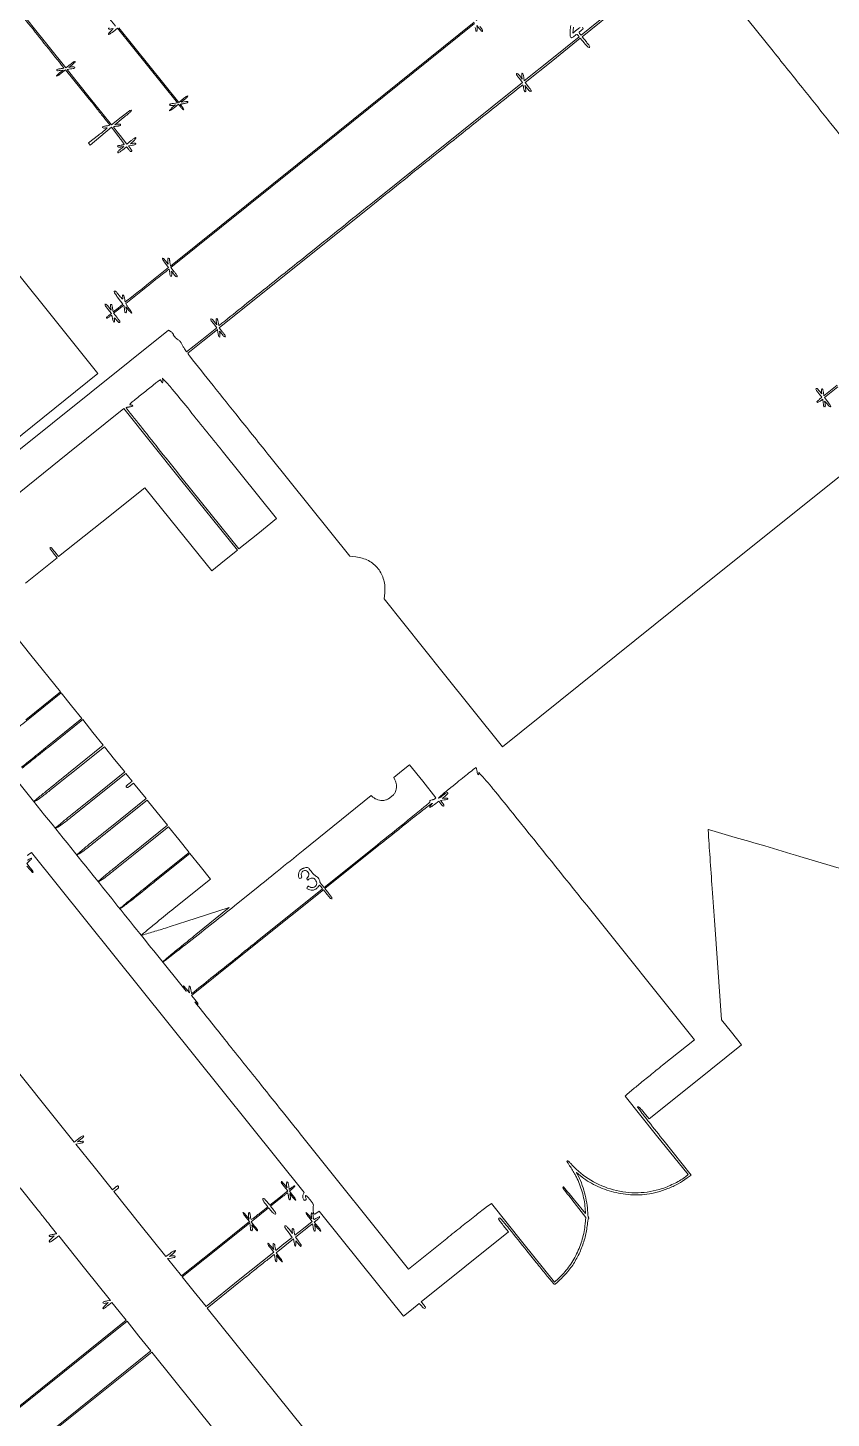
# Model space of a CAD drawing. Header units: metres. Extents: x 7511822 to 7512036, y 4692273 to 4692415.
# Drawn here: x 7511944.97 to 7511951.53, y 4692352.87 to 4692364.21 of the extents above; entities that cross this region are included whole.
import ezdxf

# ---------------------------------------------------------------- set-up
doc = ezdxf.new("R2010")
doc.units = ezdxf.units.M
doc.layers.get('0').update_dxf_attribs({"lineweight": 0})
doc.layers.add('A - Bodrumi -1 Polyline_Pen_No__23', color=30, linetype='Continuous', lineweight=0)
doc.layers.add('ll-cde-shtyllat', color=7, linetype='Continuous', lineweight=0)

# ---------------------------------------------------------------- blocks, each defined once
blk = doc.blocks.new('A$C51214811')
for points in [[(324.26, 37.9), (328.24, 37.9, -0.000794), (329.76, 37.89, -0.001324), (331.04, 37.89, -0.000071), (332.19, 37.88, -0.411651), (332.21, 37.86, -0.118776), (332.2, 37.84, -0.002401), (332.15, 37.73, -0.005535), (332.08, 37.6, -0.003675), (332, 37.46, 0.011167), (331.92, 37.31, 0.013731), (331.85, 37.17, 0.012176), (331.8, 37.05, 0.090598), (331.79, 36.99, 0.192997), (331.82, 36.9, 0.340288), (331.89, 36.89, 0.109392), (331.99, 36.98, 0.035201), (332.1, 37.16), (332.25, 37.43), (332.29, 36.92, 0.012342), (332.32, 36.68, 0.047346), (332.35, 36.53, 0.091756), (332.4, 36.44, 0.224419), (332.46, 36.42, 0.269279), (332.53, 36.45, 0.079408), (332.57, 36.56, 0.03557), (332.6, 36.77, 0.006611), (332.61, 37.16), (332.64, 37.9), (338.27, 37.9), (343.9, 37.9), (343.68, 37.52, 0.014122), (343.6, 37.37, 0.016351), (343.52, 37.22, 0.015522), (343.47, 37.09, 0.086748), (343.46, 37.01, 0.153061), (343.49, 36.91, 0.384928), (343.56, 36.89, 0.122288), (343.67, 36.99, 0.033834), (343.78, 37.19), (343.93, 37.5), (343.97, 36.96, 0.01551), (343.99, 36.74, 0.028269), (344.03, 36.57, 0.030562), (344.07, 36.44, 0.222764), (344.12, 36.39, 0.394072), (344.17, 36.42, 0.061095), (344.2, 36.53, 0.029435), (344.22, 36.75, 0.006363), (344.22, 37.13), (344.22, 37.9), (345.79, 37.9), (347.35, 37.9), (347.35, 18.99, 0.000291), (347.36, 10.64, 0.000828)], [(347.52, 10.64, 0.000291), (347.52, 18.99), (347.52, 37.9), (350.1, 37.9), (352.68, 37.9), (352.7, 19.01, 0.000292)], [(494.49, 37.88, -0.000004), (503.41, 37.86, -0.425827)], [(379.96, 47.54), (352.94, 47.54), (352.94, 53.38, -0.001019), (352.94, 55.62, -0.0017), (352.95, 57.5, -0.000117), (352.97, 59.19, -0.423101), (353, 59.21, -0.10382), (353.04, 59.2, -0.007062), (353.14, 59.15, -0.009869), (353.27, 59.08, -0.007234), (353.4, 59, 0.012708), (353.54, 58.92, 0.015414), (353.67, 58.85, 0.01405), (353.78, 58.8, 0.095102), (353.84, 58.79, 0.218217), (353.92, 58.83, 0.339983), (353.93, 58.9, 0.086405), (353.81, 59.02, 0.02268), (353.59, 59.17), (353.23, 59.38), (353.84, 59.38, 0.012065), (354.09, 59.39, 0.0222), (354.28, 59.41, 0.01921), (354.43, 59.43, 0.352506), (354.46, 59.47, 0.365646), (354.43, 59.5, 0.014491), (354.25, 59.53, 0.018502), (354, 59.55, 0.009164), (353.7, 59.55), (352.94, 59.55), (352.94, 61.08), (352.94, 62.6), (353.39, 62.34, 0.022225), (353.74, 62.17, 0.222541), (353.9, 62.17, 0.536942), (353.91, 62.26, 0.030691), (353.64, 62.46), (353.33, 62.67), (353.87, 62.7, 0.013844), (354.37, 62.74, 0.614416), (354.4, 62.81, 0.192919), (354.24, 62.89, 0.010005), (353.68, 62.92), (352.94, 62.94), (352.94, 64.42, -0.00279), (352.94, 64.99, -0.004651), (352.95, 65.46, -0.00087), (352.96, 65.88, -0.40451), (352.98, 65.9, -0.123338), (353.01, 65.89, -0.004527), (353.11, 65.84, -0.008014), (353.23, 65.77, -0.005516), (353.36, 65.69, 0.02518), (353.59, 65.55, 0.059439), (353.78, 65.49, 0.121215), (353.9, 65.49, 0.34063), (353.95, 65.55, 0.20749), (353.93, 65.59, 0.017257), (353.84, 65.67, 0.020758), (353.73, 65.76, 0.014458), (353.59, 65.84), (353.23, 66.06), (353.84, 66.06, 0.012164), (354.09, 66.07, 0.02208), (354.28, 66.09, 0.018882), (354.43, 66.12, 0.351751), (354.46, 66.15, 0.365646), (354.43, 66.19, 0.014491), (354.25, 66.21, 0.018502), (354, 66.23, 0.009164), (353.7, 66.24), (352.94, 66.24), (352.94, 66.75, 0.021971), (352.92, 67.15, 0.330309), (352.83, 67.24, 0.427997), (352.74, 67.18, 0.023715), (352.7, 66.8, -0.01396), (352.68, 66.65, -0.022819), (352.66, 66.52, -0.018968), (352.64, 66.43, -0.344636), (352.61, 66.41, -0.104965), (352.58, 66.42, -0.006308), (352.47, 66.47, -0.00923), (352.35, 66.54, -0.006674), (352.22, 66.62, 0.009059), (351.96, 66.77, 0.07668), (351.84, 66.82, 0.284194), (351.78, 66.79, 0.169831), (351.75, 66.72, 0.174943), (351.77, 66.66, 0.032609), (351.84, 66.59, 0.031428), (351.95, 66.5, 0.024173), (352.07, 66.42), (352.39, 66.24), (351.81, 66.24, 0.013289), (351.59, 66.23, 0.023467), (351.41, 66.21, 0.020767), (351.27, 66.19, 0.347374), (351.24, 66.15, 0.362465), (351.27, 66.12, 0.015687), (351.44, 66.09, 0.019442), (351.67, 66.07, 0.009838), (351.96, 66.07), (352.68, 66.07), (352.68, 64.55), (352.68, 63.03), (352.32, 63.24, 0.011428), (352.18, 63.32, 0.013958), (352.04, 63.38, 0.012485), (351.92, 63.43, 0.089811), (351.86, 63.44, 0.188548), (351.78, 63.41, 0.340202), (351.76, 63.35, 0.103425), (351.85, 63.24, 0.028074), (352.03, 63.12), (352.3, 62.94), (351.55, 62.94, 0.00476), (351.12, 62.93, 0.046102), (350.94, 62.91, 0.16301), (350.86, 62.87, 0.231102), (350.84, 62.79, 0.216015), (350.89, 62.71, 0.087454), (351.02, 62.66, 0.034227), (351.26, 62.64, 0.004591), (351.77, 62.62), (352.68, 62.59), (352.68, 61.15), (352.68, 59.71), (352.29, 59.93, 0.008959), (352, 60.08, 0.069373), (351.85, 60.13, 0.25141), (351.78, 60.11, 0.198121), (351.75, 60.03, 0.180386), (351.77, 59.98, 0.035725), (351.84, 59.91, 0.033672), (351.95, 59.83, 0.025766), (352.07, 59.76), (352.39, 59.6), (351.81, 59.57, 0.010857), (351.29, 59.54, 0.597596), (351.26, 59.46, 0.219319), (351.4, 59.39, 0.009046), (351.96, 59.38), (352.68, 59.38), (352.68, 53.46), (352.68, 47.54), (350.1, 47.54), (347.52, 47.54), (347.52, 53.43), (347.52, 59.31), (347.84, 59.12, -0.004855), (347.97, 59.05, -0.005537), (348.09, 58.97, -0.005042), (348.19, 58.9, -0.030884), (348.24, 58.86, 0.094374), (348.33, 58.81, 0.116251), (348.43, 58.8, 0.159083), (348.51, 58.83, 0.211125), (348.54, 58.9, 0.175744), (348.52, 58.95, 0.030637), (348.44, 59.03, 0.030019), (348.34, 59.11, 0.022931), (348.22, 59.19), (347.9, 59.38), (348.47, 59.38, 0.013372), (348.7, 59.39, 0.023366), (348.88, 59.41, 0.020491), (349.02, 59.43, 0.346819), (349.04, 59.47, 0.365646), (349.01, 59.5, 0.014491), (348.83, 59.53, 0.018502), (348.59, 59.55, 0.009164), (348.28, 59.55), (347.52, 59.55), (347.52, 61.07), (347.52, 62.59), (348.13, 62.62, 0.008479), (348.46, 62.64, 0.047313), (348.63, 62.66, 0.105433), (348.73, 62.71, 0.176416), (348.77, 62.79, 0.204914), (348.76, 62.87, 0.180342), (348.69, 62.91, 0.0535), (348.53, 62.93, 0.005846), (348.16, 62.94), (347.52, 62.94), (347.52, 64.42, -0.004017), (347.53, 64.99, -0.006694), (347.54, 65.46, -0.001794), (347.56, 65.87, -0.40162), (347.58, 65.9, -0.111035), (347.62, 65.89, -0.00754), (347.73, 65.84, -0.010506), (347.85, 65.77, -0.007675), (347.99, 65.69, 0.013093), (348.12, 65.61, 0.015532), (348.26, 65.54, 0.014424), (348.37, 65.49, 0.08935), (348.44, 65.48, 0.300243), (348.5, 65.52, 0.270054), (348.5, 65.6, 0.076762), (348.37, 65.74, 0.029789), (348.15, 65.88), (347.82, 66.06), (348.43, 66.07, 0.012089), (348.67, 66.07, 0.022171), (348.87, 66.09, 0.019132), (349.02, 66.12, 0.352327), (349.04, 66.15, 0.365646), (349.01, 66.19, 0.014491), (348.83, 66.21, 0.018502), (348.59, 66.23, 0.009164), (348.28, 66.24), (347.52, 66.24), (347.52, 66.74, 0.015416), (347.51, 66.94, 0.025878), (347.5, 67.1, 0.024068), (347.47, 67.23, 0.339565), (347.44, 67.25, 0.332069), (347.4, 67.23, 0.027056), (347.38, 67.12, 0.027913), (347.36, 66.97, 0.017134), (347.35, 66.79), (347.35, 66.32), (346.94, 66.58, 0.012763), (346.64, 66.75, 0.067597), (346.47, 66.81, 0.21343), (346.38, 66.8, 0.244789), (346.34, 66.72, 0.180386), (346.36, 66.66, 0.035725), (346.43, 66.59, 0.033672), (346.53, 66.51, 0.025766), (346.65, 66.44), (346.97, 66.28), (346.4, 66.25, 0.011581), (345.87, 66.22, 0.639683), (345.84, 66.15, 0.186785), (346, 66.08, 0.009128), (346.59, 66.07), (347.35, 66.07), (347.35, 64.5), (347.35, 62.94), (346.72, 62.94, 0.008231), (346.4, 62.93, 0.037698), (346.22, 62.91, 0.078447), (346.12, 62.88, 0.275146), (346.08, 62.82, 0.209389), (346.13, 62.72, 0.116936), (346.25, 62.65, 0.056284), (346.47, 62.61, 0.013661), (346.85, 62.6), (347.35, 62.6), (347.35, 61.16, -0.004135), (347.35, 60.61, -0.006907), (347.33, 60.15, -0.001911), (347.31, 59.75, -0.411222), (347.29, 59.73, -0.10382), (347.25, 59.74, -0.007062), (347.14, 59.79, -0.009869), (347.02, 59.86, -0.007234), (346.89, 59.94, 0.012708), (346.75, 60.02, 0.015414), (346.62, 60.08, 0.01405), (346.5, 60.13, 0.095102), (346.44, 60.15, 0.218217), (346.36, 60.11, 0.339983), (346.36, 60.04, 0.086405), (346.47, 59.92, 0.02268), (346.7, 59.77), (347.06, 59.56), (346.44, 59.55, 0.012065), (346.2, 59.55, 0.0222), (346, 59.53, 0.01921), (345.86, 59.5, 0.352506), (345.83, 59.47, 0.365646), (345.86, 59.43, 0.014491), (346.04, 59.41, 0.018502), (346.28, 59.39, 0.009164), (346.59, 59.38), (347.35, 59.38), (347.35, 53.46), (347.35, 47.54), (345.83, 47.54), (344.31, 47.54), (344.56, 47.97, 0.009346), (344.74, 48.27, 0.063105), (344.8, 48.44, 0.227008), (344.78, 48.52, 0.236522), (344.71, 48.55, 0.175744), (344.66, 48.54, 0.030637), (344.58, 48.46, 0.030019), (344.49, 48.36, 0.022931), (344.42, 48.24), (344.23, 47.92), (344.23, 48.5, 0.009126), (344.22, 48.78, 0.039013), (344.2, 48.94, 0.08811), (344.17, 49.02, 0.348167), (344.12, 49.04, 0.245891), (344.07, 48.99, 0.029679), (344.03, 48.83, 0.024548), (344, 48.6, 0.009086), (343.99, 48.27), (343.96, 47.54), (338.3, 47.54), (332.63, 47.54), (332.63, 48.01, 0.009792), (332.63, 48.27, 0.077556), (332.6, 48.39, 0.189837), (332.55, 48.45, 0.118451), (332.46, 48.47, 0.118451), (332.37, 48.45, 0.189837), (332.32, 48.39, 0.077556), (332.3, 48.27, 0.009792), (332.29, 48.01), (332.29, 47.54), (328.31, 47.54), (324.33, 47.54), (324.59, 48, 0.013632), (324.7, 48.2, 0.036849), (324.76, 48.36, 0.055394), (324.79, 48.46, 0.285851), (324.76, 48.52, 0.078544), (324.69, 48.54, 0.25054), (324.64, 48.53, 0.068732), (324.59, 48.47, 0.002883), (324.44, 48.22), (324.26, 47.92), (324.26, 48.49, 0.008923), (324.25, 48.79, 0.04577), (324.23, 48.95, 0.10575), (324.19, 49.03, 0.236826), (324.13, 49.06, 0.273642), (324.06, 49.03, 0.084509), (324.03, 48.92, 0.035355), (324.01, 48.71, 0.005946), (324, 48.3), (324, 47.54), (307.17, 47.54)], [(290.63, 66.03), (291.24, 66.05, 0.009483), (291.81, 66.08, 0.595671), (291.84, 66.16, 0.224137), (291.7, 66.23, 0.008067), (291.1, 66.24), (290.34, 66.24), (290.31, 66.72, 0.017897), (290.28, 67.09, 0.298792), (290.21, 67.18, 0.454172), (290.13, 67.13, 0.020962), (290.09, 66.79, -0.014444), (290.08, 66.64, -0.023568), (290.06, 66.52, -0.020091)], [(289.54, 66.99, 0.08313), (289.56, 67.09, 0.014572), (289.57, 67.29), (289.57, 67.68), (319.24, 67.67), (348.92, 67.67), (349.06, 67.42, 0.067557), (349.21, 67.23, 0.068943), (349.4, 67.09, 0.077621), (349.59, 67.01, 0.142159), (349.76, 67.03, 0.183629), (349.86, 67.11, 0.18745), (349.87, 67.23, 0.157825), (349.79, 67.35, 0.135657), (349.66, 67.41, -0.048901), (349.58, 67.42, -0.035605), (349.5, 67.46, -0.036249), (349.43, 67.5, -0.063394), (349.38, 67.55, -0.371505), (349.38, 67.61, -0.173568), (349.45, 67.65, -0.034668), (349.67, 67.67, -0.003667), (350.17, 67.68, -0.005662), (350.62, 67.67, -0.027107), (350.88, 67.65, -0.048952), (351.04, 67.61, -0.223013), (351.1, 67.55, 0.128727), (351.22, 67.4, 0.020745), (351.52, 67.17, 0.02056), (351.83, 66.96, 0.132543), (352.02, 66.91, 0.122873), (352.1, 66.93, 0.174674), (352.14, 66.99, 0.08313), (352.17, 67.09, 0.014572), (352.17, 67.29), (352.17, 67.68), (361.35, 67.68), (370.53, 67.68), (370.53, 69.07), (370.53, 70.46), (371.02, 70.48, 0.012571), (371.27, 70.5, 0.055818), (371.41, 70.53, 0.10964), (371.49, 70.58, 0.156356), (371.53, 70.66, 0.170556), (371.52, 70.73, 0.199387), (371.46, 70.78, 0.066037), (371.33, 70.8, 0.008037), (371.05, 70.81), (370.53, 70.81), (370.53, 78.42), (370.53, 86.03), (369.39, 86.03, -0.00255), (368.67, 86.04, -0.034233), (368.41, 86.06, -0.130799), (368.29, 86.11, -0.22979), (368.25, 86.2, -0.390648), (368.35, 86.31, -0.013083), (369, 86.35, -0.00682), (370.25, 86.37, -0.000378), (374.12, 86.37, 0.001149), (376.41, 86.38, 0.002), (378.31, 86.39, 0.000196), (379.99, 86.42, 0.256366), (380.04, 86.45, 0.162142), (380.08, 86.6, 0.002837), (380, 87.48, 0.007894), (379.9, 88.34, 0.017262), (379.79, 88.99, 0.039739), (379.31, 90.63, 0.035617), (378.57, 92.24, 0.035385), (377.61, 93.73, 0.037901), (376.46, 95.04, -0.009985), (376.26, 95.24, -0.014216), (376.1, 95.43, -0.010136), (375.97, 95.59, -0.166081), (375.95, 95.65, 0.128615), (375.94, 95.7, 0.100724), (375.91, 95.73, 0.089119), (375.86, 95.75, 0.075661), (375.81, 95.76, -0.112019), (375.73, 95.78, -0.016256), (375.58, 95.86, -0.017728), (375.41, 95.96, -0.014347), (375.24, 96.08, 0.03068), (374.12, 96.81, 0.026204), (372.86, 97.44, 0.026158), (371.54, 97.94, 0.030228), (370.24, 98.27, -0.004459), (370.05, 98.3, -0.107525), (370.01, 98.32, -0.643923), (370.01, 98.34, -0.020792), (370.11, 98.36, 0.063233), (372.44, 98.99, 0.051501), (374.73, 100.22, 0.050633), (376.75, 101.91, 0.056049), (378.31, 103.92, 0.034619), (378.98, 105.21, 0.029405), (379.51, 106.65, 0.029336), (379.87, 108.14, 0.033957), (380.02, 109.59), (380.05, 110.27), (374.15, 110.29, -0.000576), (370.81, 110.31, -0.00467), (369.28, 110.33, -0.003001), (368.32, 110.36, -0.403512), (368.25, 110.44, -0.32308), (368.3, 110.5, -0.047538), (368.46, 110.54, -0.023576), (368.77, 110.57, -0.003867), (369.37, 110.59), (370.49, 110.61), (370.51, 118.67), (370.53, 126.73), (368.34, 126.73), (366.14, 126.73), (355.5, 134.09, -0.000281), (351.41, 136.92, -0.000466), (347.97, 139.31, -0.000015), (344.86, 141.48, -0.154751), (344.83, 141.52, -0.339248), (344.85, 141.56, -0.000026), (347.95, 143.73, -0.000782), (351.38, 146.13, -0.00047), (355.46, 148.96), (366.12, 156.34)], [(355.68, 168.11, 0.000017), (351.67, 170.88, 0.000027), (348.26, 173.25, 0.000004), (345.22, 175.34, 0.001686)], [(433.73, 134.21, -0.000056), (433.73, 112.66, -0.000094), (433.72, 94.51)], [(443.31, 173.75, -0.000001), (443.33, 190.23, -0.415883)], [(500.58, 291.8, -0.000003), (500.6, 303.34, -0.41574)], [(239.14, 187.19, -0.000048), (239.13, 185.79, -0.412114)], [(239.15, 185.44), (239.15, 158.91), (239.15, 132.38), (238.83, 132.57, -0.004855), (238.7, 132.65, -0.005537), (238.58, 132.72, -0.005042), (238.48, 132.79, -0.030884), (238.43, 132.83, 0.094374), (238.34, 132.89, 0.116251), (238.24, 132.9, 0.159083), (238.16, 132.86, 0.211125), (238.13, 132.8, 0.175744), (238.15, 132.74, 0.030637), (238.23, 132.67, 0.030019), (238.33, 132.58, 0.022931), (238.45, 132.5), (238.77, 132.32), (238.19, 132.31, 0.009126), (237.91, 132.31, 0.039013), (237.75, 132.29, 0.08811), (237.66, 132.25, 0.348167), (237.65, 132.2, 0.245891), (237.7, 132.15, 0.029679), (237.85, 132.12, 0.024548), (238.09, 132.09, 0.009086), (238.41, 132.07), (239.15, 132.05), (239.15, 128.28, -0.001578), (239.14, 126.84, -0.002665), (239.13, 125.63, -0.000317), (239.11, 124.56, -0.545078), (239.08, 124.54, -0.005811), (239.04, 124.56, -0.000383), (238.92, 124.62, -0.000554), (238.78, 124.7, -0.000414), (238.62, 124.78, 0.035984), (238.36, 124.89, 0.100963), (238.17, 124.91, 0.569766), (238.14, 124.85, 0.111292), (238.25, 124.75, -0.011768), (238.55, 124.55, -0.509222), (238.55, 124.49, -0.161885), (238.44, 124.45, -0.003172), (237.85, 124.44, 0.004139), (237.36, 124.44, 0.041484), (237.16, 124.42, 0.149652), (237.07, 124.37, 0.250122), (237.05, 124.29, 0.229805), (237.11, 124.21, 0.079597), (237.25, 124.17, 0.030509), (237.52, 124.14, 0.003799), (238.11, 124.12), (239.15, 124.1), (239.15, 123.25), (239.15, 122.41), (238.69, 122.67, 0.013355), (238.48, 122.78, 0.038063), (238.33, 122.84, 0.059741), (238.23, 122.86, 0.278577), (238.17, 122.83, 0.076687), (238.14, 122.76, 0.251534), (238.16, 122.71, 0.069626), (238.22, 122.66, 0.002903), (238.47, 122.51), (238.77, 122.33), (238.2, 122.33, 0.008923), (237.9, 122.32, 0.04577), (237.74, 122.3, 0.10575), (237.66, 122.26, 0.236826), (237.63, 122.2, 0.273642), (237.66, 122.14, 0.084509), (237.77, 122.1, 0.035355), (237.98, 122.08, 0.005946), (238.39, 122.07), (239.15, 122.07), (239.15, 121.61, 0.017105), (239.15, 121.43, 0.027868), (239.17, 121.28, 0.026982), (239.2, 121.17, 0.332234), (239.23, 121.14, 0.324203), (239.27, 121.17, 0.030638), (239.29, 121.27, 0.030052), (239.31, 121.41, 0.018519), (239.32, 121.57, -0.013899), (239.32, 121.74, -0.025446), (239.34, 121.87, -0.02668), (239.36, 121.96, -0.467856), (239.38, 121.97, -0.005811), (239.42, 121.95, -0.000383), (239.54, 121.89, -0.000554), (239.69, 121.82, -0.000414), (239.84, 121.74, 0.035984), (240.1, 121.63, 0.100963), (240.3, 121.6, 0.569766), (240.33, 121.66, 0.111292), (240.22, 121.77, -0.006043), (239.91, 121.96, -0.33335), (239.89, 122.02, -0.322883), (239.94, 122.06, -0.005843), (240.31, 122.07, 0.010086), (240.58, 122.08, 0.048769), (240.73, 122.1, 0.109555), (240.81, 122.14, 0.227288), (240.84, 122.2, 0.273642), (240.8, 122.26, 0.084509), (240.69, 122.3, 0.035355), (240.48, 122.32, 0.005946), (240.08, 122.33), (239.32, 122.33), (239.32, 123.22), (239.32, 124.1), (239.77, 123.85, 0.005105), (240.1, 123.67, 0.05887), (240.24, 123.61, 0.273209), (240.3, 123.63, 0.194915), (240.33, 123.7, 0.175744), (240.31, 123.75, 0.030637), (240.24, 123.83, 0.030019), (240.14, 123.91, 0.022931), (240.01, 123.99), (239.7, 124.18), (240.27, 124.18, 0.013372), (240.49, 124.19, 0.023366), (240.68, 124.21, 0.020491), (240.81, 124.24, 0.346819), (240.84, 124.27, 0.327053), (240.82, 124.31, 0.029059), (240.71, 124.33, 0.029122), (240.57, 124.35, 0.017925), (240.4, 124.36, -0.009764), (240.2, 124.36, -0.007208), (239.99, 124.37, -0.007289), (239.79, 124.39, -0.01617), (239.63, 124.41), (239.32, 124.46), (239.32, 128.22, -0.001584), (239.32, 129.66, -0.002645), (239.34, 130.87, -0.000282), (239.35, 131.94, -0.421127), (239.38, 131.97, -0.10382), (239.42, 131.96, -0.007062), (239.53, 131.91, -0.009869), (239.65, 131.84, -0.007234), (239.78, 131.76, 0.028609), (240.14, 131.57, 0.215036), (240.32, 131.56, 0.550574), (240.34, 131.66, 0.037328), (240.06, 131.88), (239.78, 132.05), (240.31, 132.05, 0.010038), (240.58, 132.06, 0.04885), (240.73, 132.08, 0.11021), (240.81, 132.12, 0.227201), (240.84, 132.18, 0.273642), (240.8, 132.25, 0.084509), (240.69, 132.28, 0.035355), (240.48, 132.3, 0.005946), (240.08, 132.31), (239.32, 132.31), (239.32, 158.83), (239.32, 185.36)], [(239.77, 185.1, 0.005091), (240.1, 184.92, 0.060859), (240.24, 184.86, 0.280946), (240.3, 184.88, 0.183407), (240.33, 184.96, 0.174943), (240.31, 185.01, 0.032609), (240.24, 185.09, 0.031428), (240.14, 185.17, 0.024173), (240.02, 185.25), (239.7, 185.43), (240.28, 185.44, 0.009076), (240.55, 185.44, 0.039044), (240.72, 185.46, 0.088698), (240.8, 185.49, 0.348407), (240.82, 185.54, 0.245891), (240.77, 185.59, 0.029679), (240.61, 185.63, 0.024548), (240.38, 185.66, 0.009086), (240.05, 185.67)], [(249.64, 200.54), (249.64, 195.67), (249.38, 195.67, -0.0387), (249.23, 195.69, -0.222479), (249.16, 195.73, -0.126045), (249.14, 195.83, -0.009722), (249.13, 196.1, 0.010324), (249.13, 196.36, 0.105983), (249.1, 196.46, 0.217022), (249.04, 196.51, 0.063163), (248.92, 196.52, 0.107498)], [(248.71, 196.25, 0.003589), (248.7, 195.74), (248.7, 194.96), (248.13, 195.57, 0.007517)], [(247.73, 195.4, 0.00777), (248.21, 194.91, 0.027056), (248.54, 194.62, 0.042437), (248.79, 194.46, 0.124499), (248.98, 194.41, 0.158754), (249.06, 194.43, 0.160456), (249.1, 194.49, 0.066478), (249.13, 194.62, 0.01072), (249.13, 194.87, -0.008002), (249.14, 195.17, -0.11737), (249.16, 195.28, -0.230406), (249.23, 195.32, -0.041432), (249.38, 195.34), (249.64, 195.34), (249.64, 190.55), (249.64, 185.76), (249.26, 185.98, 0.023984), (248.86, 186.19, 0.220063), (248.67, 186.19, 0.559736), (248.66, 186.09, 0.030161), (248.99, 185.85), (249.26, 185.69), (248.73, 185.69, 0.009996), (248.46, 185.69, 0.048921), (248.31, 185.67, 0.110787), (248.23, 185.63, 0.227124), (248.2, 185.57, 0.266366), (248.24, 185.5, 0.088943), (248.34, 185.46, 0.037256), (248.54, 185.44, 0.00643), (248.92, 185.44), (249.64, 185.44), (249.64, 158.96, -0.000198), (249.63, 148.8, -0.000331), (249.62, 140.26, -0.000004), (249.61, 132.5, -0.413589), (249.58, 132.48, -0.112583), (249.55, 132.49, -0.005525), (249.43, 132.54, -0.008721), (249.3, 132.61, -0.006167), (249.16, 132.69, 0.019245), (249.01, 132.77, 0.026757), (248.87, 132.83, 0.02563), (248.76, 132.87, 0.20198), (248.71, 132.86, 0.236311), (248.66, 132.79, 0.203233), (248.69, 132.71, 0.07532), (248.81, 132.61, 0.017788), (249.03, 132.48), (249.34, 132.32), (248.77, 132.31, 0.009031), (248.48, 132.31, 0.045588), (248.32, 132.28, 0.104163), (248.23, 132.24, 0.236978), (248.2, 132.18, 0.266366), (248.24, 132.12, 0.088943), (248.34, 132.08, 0.037256), (248.54, 132.06, 0.00643), (248.92, 132.06), (249.64, 132.06), (249.64, 129.43), (249.64, 126.8), (249.15, 126.83, -0.010899), (248.94, 126.86, -0.008191), (248.71, 126.89, -0.00829), (248.5, 126.93, -0.01881), (248.33, 126.96, 0.029135), (248.15, 127, 0.048172), (248, 127.01, 0.046851), (247.84, 126.99, 0.0259), (247.66, 126.93, -0.038357), (247.35, 126.85, -0.03421), (247.03, 126.82, -0.030559), (246.75, 126.82, -0.294441), (246.66, 126.89, 0.300125), (246.63, 126.91, 0.030911), (246.52, 126.91, 0.029329), (246.38, 126.9, 0.016376), (246.21, 126.86), (245.79, 126.75), (245.77, 99.71)], [(98.06, 90.5, -0.000001), (113.4, 90.48, -0.426088)], [(102.62, 138.06, -0.000001), (113.4, 138.04, -0.0589)], [(192.89, 137.97, -0.000379), (201.34, 137.96, -0.000006), (209, 137.94, -0.425725), (209.03, 137.91, -0.10382), (209.02, 137.87, -0.007062), (208.96, 137.77, -0.009869), (208.9, 137.65, -0.007234), (208.82, 137.51, 0.012708), (208.74, 137.38, 0.015414), (208.67, 137.24, 0.01405), (208.62, 137.13, 0.095102), (208.61, 137.07, 0.218217), (208.64, 136.99, 0.339983), (208.72, 136.98, 0.086405), (208.84, 137.1, 0.02268), (208.98, 137.32), (209.2, 137.68), (209.2, 137.07, 0.012065), (209.21, 136.83, 0.0222), (209.22, 136.63, 0.01921), (209.25, 136.48, 0.352506), (209.28, 136.45, 0.365646), (209.32, 136.48, 0.014491), (209.35, 136.67, 0.018502), (209.36, 136.91, 0.009164), (209.37, 137.22), (209.37, 137.98), (214.19, 137.98, -0.000991), (216.04, 137.97, -0.001652), (217.6, 137.96, -0.00011), (218.99, 137.95, -0.410992), (219.01, 137.93, -0.112389), (219.01, 137.89, -0.003975), (218.95, 137.77, -0.007185), (218.87, 137.63, -0.004948), (218.78, 137.47, 0.025653), (218.59, 137.07, 0.509405), (218.65, 136.97, 0.265415), (218.81, 137.05, 0.02195), (219.07, 137.44, -0.706671), (219.11, 137.43, -0.026732), (219.13, 137.19, -0.012234), (219.13, 136.72, -0.002382), (219.12, 135.88), (219.07, 134.17), (219.27, 134.17), (219.46, 134.17), (219.41, 136.06), (219.36, 137.96), (220.81, 137.91, -0.001524), (221.37, 137.9, -0.002466), (221.85, 137.88, -0.000389), (222.27, 137.86, -0.167204), (222.3, 137.85, -0.331285), (222.3, 137.83, -0.006692), (222.26, 137.72, -0.01302), (222.19, 137.59, -0.008032), (222.11, 137.45, 0.006581), (221.95, 137.17, 0.071019), (221.9, 137.05, 0.295759), (221.92, 136.99, 0.161563), (222, 136.96, 0.174943), (222.05, 136.98, 0.032609), (222.13, 137.06, 0.031428), (222.22, 137.16, 0.024173), (222.29, 137.28), (222.48, 137.6), (222.48, 137.03, 0.008975), (222.49, 136.73, 0.045684), (222.51, 136.57, 0.104993), (222.55, 136.49, 0.2369), (222.61, 136.45, 0.266366), (222.67, 136.49, 0.088943), (222.71, 136.6, 0.037256), (222.73, 136.79, 0.00643), (222.74, 137.17), (222.74, 137.89), (223.2, 137.89, 0.01212), (223.43, 137.9, 0.054498), (223.57, 137.92, 0.118311), (223.64, 137.96, 0.211442), (223.67, 138.02, 0.20224), (223.64, 138.08, 0.122046), (223.57, 138.12, 0.058076), (223.45, 138.14, 0.013696), (223.24, 138.15), (222.81, 138.15), (223.02, 138.54, 0.011597), (223.11, 138.7, 0.014102), (223.18, 138.85, 0.012683), (223.23, 138.98, 0.089272), (223.24, 139.05, 0.18104), (223.21, 139.14, 0.365083), (223.14, 139.15, 0.111398), (223.03, 139.05, 0.034758), (222.92, 138.85), (222.78, 138.54), (222.74, 139.08, 0.01551), (222.71, 139.3, 0.028269), (222.68, 139.48, 0.030562), (222.63, 139.61, 0.222764), (222.59, 139.65, 0.394072), (222.54, 139.63, 0.061095), (222.51, 139.51, 0.029435), (222.49, 139.29, 0.006363), (222.48, 138.92), (222.48, 138.15), (221, 138.15, -0.004017), (220.43, 138.15, -0.006694), (219.96, 138.17, -0.001794), (219.55, 138.18, -0.40162), (219.52, 138.21, -0.111035), (219.53, 138.25, -0.00754), (219.58, 138.35, -0.010506), (219.65, 138.48, -0.007675), (219.73, 138.61, 0.013093), (219.81, 138.75, 0.015532), (219.88, 138.88, 0.014424), (219.93, 139, 0.08935), (219.94, 139.06, 0.29042), (219.9, 139.13, 0.271402), (219.82, 139.13, 0.081808), (219.69, 139.01, 0.033564), (219.56, 138.81), (219.39, 138.51), (219.39, 140, 0.002537), (219.39, 140.82, 0.018694), (219.37, 141.22, 0.037579), (219.34, 141.43, 0.346899), (219.27, 141.49, 0.356719), (219.2, 141.43, 0.032051), (219.16, 141.19, 0.01676), (219.15, 140.75, 0.002198), (219.15, 139.82), (219.15, 138.15), (214.31, 138.15), (209.46, 138.15), (209.71, 138.57, 0.009298), (209.88, 138.88, 0.065443), (209.95, 139.04, 0.236264), (209.93, 139.13, 0.222811), (209.85, 139.16, 0.180386), (209.8, 139.14, 0.035725), (209.72, 139.07, 0.033672), (209.65, 138.97, 0.025766), (209.58, 138.84), (209.41, 138.53), (209.39, 139.1, 0.011581), (209.35, 139.63, 0.639683), (209.28, 139.65, 0.186785), (209.21, 139.49, 0.009128), (209.2, 138.91), (209.2, 138.15), (201.78, 138.15, -0.000432), (197.73, 138.15, -0.000103), (191, 138.16, -0.000106)], [(201.34, 147.01, -0.000006), (209, 146.99, -0.425725)], [(208.62, 146.18, 0.095102), (208.61, 146.12, 0.186658), (208.64, 146.04, 0.336105), (208.71, 146.03, 0.111359), (208.81, 146.11, 0.034083), (208.92, 146.28), (209.07, 146.54), (209.12, 146.05, 0.018101), (209.14, 145.85, 0.029409), (209.18, 145.69, 0.030984), (209.22, 145.57, 0.21638), (209.26, 145.53, 0.394038), (209.31, 145.55, 0.06108), (209.35, 145.67, 0.029434), (209.36, 145.89, 0.006363), (209.37, 146.26), (209.37, 147.03), (215.88, 147.03), (222.4, 147.03), (222.14, 146.58, 0.005105), (221.96, 146.25, 0.05887), (221.91, 146.11, 0.273209), (221.92, 146.04, 0.194915), (222, 146.02, 0.175744), (222.05, 146.03, 0.030637), (222.13, 146.11, 0.030019), (222.21, 146.21, 0.022931), (222.29, 146.33), (222.47, 146.65), (222.48, 146.08, 0.013372), (222.49, 145.86, 0.023366), (222.51, 145.67, 0.020491), (222.53, 145.53, 0.346819), (222.57, 145.51, 0.365646), (222.6, 145.54, 0.014491), (222.63, 145.72, 0.018502), (222.65, 145.96, 0.009164), (222.65, 146.27), (222.65, 147.03), (223.16, 147.03, 0.015416), (223.35, 147.04, 0.025878), (223.52, 147.05, 0.024068), (223.64, 147.08, 0.339565), (223.67, 147.11, 0.322437), (223.64, 147.15, 0.031449), (223.54, 147.17, 0.03053), (223.41, 147.19, 0.01883), (223.24, 147.2, -0.007463), (223.08, 147.2, -0.012392), (222.94, 147.21, -0.006021), (222.83, 147.22, -0.384214), (222.82, 147.23, -0.118776), (222.83, 147.26, -0.002401), (222.88, 147.36, -0.005535), (222.95, 147.49, -0.003675), (223.03, 147.63, 0.021224), (223.24, 148.05, 0.269191), (223.23, 148.21, 0.509183), (223.12, 148.22, 0.024444), (222.87, 147.85), (222.66, 147.5), (222.65, 148.11, 0.012164), (222.65, 148.35, 0.02208), (222.63, 148.55, 0.018882), (222.6, 148.69, 0.351751), (222.57, 148.72, 0.365646), (222.53, 148.69, 0.014491), (222.51, 148.51, 0.018502), (222.49, 148.27, 0.009164), (222.48, 147.96), (222.48, 147.2), (215.96, 147.2), (209.44, 147.2)], [(156.67, 185.38, -0.000002), (156.68, 191.94, -0.41377)], [(308.6, 193.07), (308.6, 190.76), (308.24, 190.98, 0.010753), (308.09, 191.06, 0.013531), (307.95, 191.13, 0.011674), (307.83, 191.18, 0.096868), (307.77, 191.19, 0.204312), (307.7, 191.16, 0.325235), (307.69, 191.09, 0.09901), (307.78, 190.99, 0.028332), (307.95, 190.86), (308.22, 190.69), (307.7, 190.68, 0.010038), (307.43, 190.68, 0.04885), (307.28, 190.66, 0.11021), (307.2, 190.62, 0.227201), (307.17, 190.56, 0.265613), (307.2, 190.49, 0.089397), (307.31, 190.45, 0.037456), (307.5, 190.43, 0.006482), (307.88, 190.43), (308.6, 190.43), (308.62, 189.94, 0.016134), (308.65, 189.55, 0.321331), (308.73, 189.47, 0.438139), (308.81, 189.52, 0.017945), (308.84, 189.9), (308.87, 190.34), (309.29, 190.09, 0.009424), (309.6, 189.91, 0.065925), (309.76, 189.85, 0.236776), (309.84, 189.87, 0.221667), (309.87, 189.95, 0.180386), (309.85, 190, 0.035725), (309.78, 190.08, 0.033672), (309.68, 190.15, 0.025766), (309.56, 190.22), (309.24, 190.39), (309.82, 190.41, 0.010182), (310.08, 190.43, 0.036329), (310.25, 190.46, 0.069509), (310.34, 190.49, 0.360342), (310.36, 190.54, 0.251947), (310.31, 190.59, 0.025187), (310.15, 190.62, 0.023026), (309.91, 190.65, 0.009412), (309.59, 190.67), (308.86, 190.69), (308.86, 193.02, -0.001777)], [(318.5, 193.1), (318.5, 159.91), (318.5, 126.73), (305.6, 126.73), (292.7, 126.73), (292.13, 127.31, 0.095144), (290.67, 128.31, 0.103692), (288.99, 128.67, 0.103712), (287.3, 128.32, 0.095218), (285.84, 127.31), (285.26, 126.73), (267.84, 126.73, -0.000284), (261.14, 126.73, -0.000463), (255.46, 126.74, -0.000044), (250.37, 126.76, -0.048595), (250.16, 126.78), (249.89, 126.83), (249.89, 129.41), (249.89, 131.99), (250.27, 131.77, 0.023984), (250.67, 131.56, 0.220063), (250.86, 131.56, 0.559736), (250.87, 131.66, 0.030161), (250.54, 131.89), (250.27, 132.06), (250.8, 132.06, 0.009996), (251.07, 132.06, 0.048921), (251.22, 132.08, 0.110787), (251.3, 132.12, 0.227124), (251.33, 132.18, 0.266366), (251.29, 132.25, 0.088943), (251.19, 132.28, 0.037256), (250.99, 132.3, 0.00643), (250.61, 132.31), (249.89, 132.31), (249.89, 158.79, -0.000198), (249.9, 168.94, -0.000331), (249.91, 177.49, -0.000004), (249.93, 185.25, -0.413589), (249.95, 185.27, -0.112583), (249.98, 185.26, -0.005525), (250.1, 185.21, -0.008721), (250.23, 185.14, -0.006167), (250.37, 185.05, 0.019245), (250.52, 184.97, 0.026757), (250.66, 184.92, 0.02563), (250.77, 184.88, 0.20198), (250.83, 184.89, 0.236311), (250.87, 184.96, 0.203233), (250.84, 185.04, 0.07532), (250.72, 185.14, 0.017788), (250.5, 185.27), (250.19, 185.43), (250.76, 185.43, 0.009031), (251.05, 185.44, 0.045588), (251.21, 185.46, 0.104163), (251.3, 185.5, 0.236978), (251.33, 185.57, 0.266366), (251.29, 185.63, 0.088943), (251.19, 185.67, 0.037256), (250.99, 185.69, 0.00643), (250.61, 185.69), (249.89, 185.69), (249.89, 190.51), (249.89, 195.33), (250.76, 195.35, 0.004927), (251.24, 195.37, 0.035666), (251.48, 195.4, 0.090154), (251.6, 195.45, 0.211012), (251.65, 195.53, 0.263156), (251.63, 195.61, 0.141275), (251.53, 195.65, 0.038603), (251.32, 195.67, 0.003739), (250.79, 195.67), (249.89, 195.67), (249.89, 200.49)], [(249.89, 214.71), (267.7, 214.71, -0.000177), (274.53, 214.71, -0.000295), (280.28, 214.7, -0.000004), (285.5, 214.69, -0.413656)], [(262.16, 84.43), (268.59, 84.43), (275.02, 84.43), (275.02, 78.38, 0.00093)], [(275.18, 75.73, 0.00093), (275.19, 78.38), (275.19, 84.43), (277.43, 84.43), (279.67, 84.43), (279.67, 78.38, 0.00093), (279.68, 75.73, 0.002567), (279.69, 73.86, 0.000369)], [(279.82, 73.86, 0.002567), (279.84, 75.73, 0.00093), (279.84, 78.38), (279.84, 84.43), (282.08, 84.43), (284.32, 84.43), (284.32, 78.38, 0.000539), (284.33, 74.9, 0.004705), (284.35, 73.36, 0.003261), (284.37, 72.4, 0.404284), (284.45, 72.33, 0.404284), (284.53, 72.4, 0.003261), (284.56, 73.36, 0.004705), (284.57, 74.9, 0.000539), (284.58, 78.38), (284.58, 84.43), (286.78, 84.43), (288.98, 84.43), (288.98, 78.38, 0.000539), (288.98, 74.9, 0.004705), (289, 73.36, 0.003261), (289.03, 72.4, 0.404284), (289.1, 72.33, 0.404284), (289.18, 72.4, 0.003261), (289.21, 73.36, 0.004705), (289.23, 74.9, 0.000539), (289.23, 78.38), (289.23, 84.43), (289.91, 84.43), (290.59, 84.43), (290.59, 83.88, 0.007414), (290.59, 83.55, 0.067313), (290.61, 83.42, 0.186514), (290.66, 83.35, 0.134481), (290.75, 83.33, 0.134481), (290.84, 83.35, 0.186514), (290.9, 83.42, 0.067313), (290.92, 83.55, 0.007414), (290.92, 83.88), (290.92, 84.43), (292.28, 84.43), (293.63, 84.43), (293.63, 78.38, 0.000539), (293.63, 74.9, 0.004705), (293.65, 73.36, 0.003261), (293.68, 72.4, 0.404284), (293.76, 72.33, 0.404284), (293.84, 72.4, 0.003261), (293.86, 73.36, 0.004705), (293.88, 74.9, 0.000539), (293.88, 78.38), (293.88, 84.43), (296.08, 84.43), (298.28, 84.43), (298.28, 78.38, 0.000539), (298.29, 74.9, 0.004705), (298.31, 73.36, 0.003261), (298.33, 72.4, 0.404284), (298.41, 72.33, 0.404284), (298.49, 72.4, 0.003261), (298.52, 73.36, 0.004705), (298.53, 74.9, 0.000539), (298.54, 78.38), (298.54, 84.43), (300.78, 84.43), (303.02, 84.43), (303.02, 78.38, 0.00093), (303.03, 75.73, 0.002567), (303.04, 73.86, 0.000369), (303.06, 72.37, 0.409692), (303.11, 72.33, 0.409692), (303.15, 72.37, 0.000369), (303.17, 73.86, 0.002567), (303.19, 75.73, 0.00093), (303.19, 78.38), (303.19, 84.43), (305.43, 84.43), (307.67, 84.43), (307.67, 78.37, 0.000793), (307.68, 75.48, 0.003117), (307.7, 73.69, 0.000752), (307.72, 72.38, 0.506048), (307.77, 72.35, 0.221578), (307.82, 72.4, 0.000189), (308.48, 74.07, 0.001904), (309.22, 75.96, 0.001159), (310.07, 78.18), (312.28, 83.99), (312.31, 78.16, 0.001), (312.32, 75.66, 0.002555), (312.34, 73.84, 0.000346), (312.37, 72.37, 0.408564), (312.41, 72.33, 0.410653), (312.46, 72.38, 0.000057), (312.51, 76.79, 0.001396), (312.55, 81, 0.002072), (312.56, 84.68, 0.000188), (312.56, 84.78), (312.55, 88.27, 0.000001), (312.54, 92.14, 0.000001), (312.53, 96.71), (312.49, 108.61), (312.81, 108.67, 0.060656), (313.17, 108.78, 0.047568), (313.51, 108.97, 0.046741), (313.83, 109.24, 0.053058), (314.07, 109.54, 0.026273), (314.2, 109.78, 0.05824), (314.27, 109.98, 0.045548), (314.31, 110.22, 0.011064), (314.32, 110.61, 0.010066), (314.31, 111.02, 0.053131), (314.27, 111.24, 0.070154), (314.2, 111.43, 0.025344), (314.05, 111.66, 0.036248), (313.78, 111.97, 0.048704), (313.49, 112.21, 0.052592), (313.19, 112.37, 0.054947), (312.86, 112.47), (312.5, 112.53), (312.5, 113.92), (312.5, 115.3), (315.37, 115.3), (318.25, 115.3), (318.25, 115.09, -0.045569), (318.24, 114.99, -0.022295), (318.21, 114.86, -0.02191), (318.17, 114.73, -0.029585), (318.12, 114.62, 0.011902), (318.05, 114.47, 0.107826), (318.03, 114.4, 0.229191), (318.05, 114.36, 0.075943), (318.12, 114.32, -0.304902), (318.2, 114.2, -0.00166), (318.23, 112.74, -0.003148), (318.25, 110.41, -0.000341), (318.25, 105.02), (318.25, 95.76), (317.75, 95.76, -0.013823), (317.55, 95.77, -0.019921), (317.38, 95.78, -0.016161), (317.24, 95.81, -0.207302), (317.2, 95.84, 0.190931), (317.08, 95.92, 0.055036), (316.86, 95.96, 0.048772), (316.59, 95.94, 0.043783), (316.32, 95.87, -0.029698), (316.14, 95.83, -0.017872), (315.94, 95.79, -0.017871), (315.73, 95.77, -0.029638), (315.55, 95.77, 0.00993), (315.01, 95.79, 0.087968), (314.78, 95.75, 0.158775), (314.63, 95.64, 0.053338), (314.51, 95.4, 0.018063), (314.45, 95.25, 0.01613), (314.4, 95.09, 0.016406), (314.37, 94.94, 0.047328), (314.36, 94.83, 0.123828), (314.45, 94.47, 0.074411), (314.71, 94.12, 0.100629), (315.01, 93.93, 0.36076), (315.21, 93.99, 0.058537), (315.27, 94.13, 0.187349), (315.27, 94.23, 0.160649), (315.2, 94.31, 0.040558), (315.04, 94.38, -0.107945), (314.86, 94.5, -0.108648), (314.74, 94.68, -0.103734), (314.71, 94.9, -0.090479), (314.77, 95.13, -0.175419), (314.98, 95.35, -0.166765), (315.29, 95.39, -0.150308), (315.58, 95.22, -0.142024), (315.74, 94.92, 0.036534), (315.77, 94.8, 0.090483), (315.82, 94.72, 0.120338), (315.88, 94.68, 0.097136), (315.96, 94.66, 0.049538), (316.03, 94.67, 0.157244), (316.08, 94.69, 0.197701), (316.09, 94.73, 0.083848), (316.08, 94.79, -0.147614), (316.07, 94.97, -0.063868), (316.15, 95.19, -0.063931), (316.28, 95.38, -0.149748), (316.43, 95.47, -0.097671), (316.82, 95.49, -0.128944), (317.15, 95.36, -0.14601), (317.34, 95.09, -0.138518), (317.36, 94.76, -0.05389), (317.32, 94.63, -0.062735), (317.25, 94.52, -0.060262), (317.16, 94.43, -0.044421), (317.04, 94.35, 0.002093), (316.93, 94.3, 0.003032), (316.84, 94.25, 0.001553), (316.76, 94.21, 0.050235), (316.75, 94.2, 0.2614), (316.74, 94.18, 0.016535), (316.75, 94.13, 0.020895), (316.77, 94.07, 0.013728), (316.79, 94, 0.039093), (316.84, 93.89, 0.24682), (316.89, 93.86, 0.130591), (316.96, 93.87, 0.008927), (317.15, 93.97, 0.085242), (317.43, 94.17, 0.086068), (317.62, 94.45, 0.084476), (317.71, 94.78, 0.078209), (317.68, 95.14), (317.6, 95.51), (317.92, 95.51), (318.25, 95.51), (318.25, 84.09, -0.000276), (318.25, 79.71, -0.000461), (318.24, 76.02, -0.000009), (318.23, 72.68, -0.41334), (318.22, 72.67, -0.118776), (318.19, 72.67, -0.002401), (318.08, 72.73, -0.005535), (317.96, 72.8, -0.003675), (317.81, 72.88, 0.022155), (317.4, 73.09, 0.273227), (317.23, 73.07, 0.502959), (317.23, 72.96, 0.025371), (317.59, 72.71), (317.95, 72.5), (317.34, 72.5, 0.010282), (316.77, 72.49, 0.631081), (316.74, 72.41, 0.196949), (316.9, 72.34, 0.008455), (317.51, 72.31, -0.981615), (317.51, 72.29, -0.00002), (308.08, 72.28, -0.000135), (297.28, 72.27, -0.000078), (284.3, 72.26), (250.32, 72.24)], [(250.32, 95.77), (250.32, 105.54), (250.32, 115.3), (262.67, 115.3), (275.02, 115.3), (275.02, 113.06), (275.02, 110.82), (267.76, 110.8), (260.51, 110.78), (260.49, 103.27), (260.47, 95.76), (259.62, 95.76, 0.005166), (259.17, 95.76, 0.032087), (258.94, 95.74, 0.076343), (258.82, 95.7, 0.286755), (258.78, 95.64, 0.286733), (258.82, 95.57, 0.076357), (258.94, 95.53, 0.032093), (259.17, 95.51, 0.005168), (259.62, 95.51), (260.47, 95.51), (260.49, 89.99)]]:
    blk.add_lwpolyline(points, format="xyb")
blk.add_lwpolyline([(352.91, 19.01), (352.94, 37.9), (371.17, 37.9)])
for points in [[(275.02, 118.86), (275.02, 115.56), (262.71, 115.56, -0.000483), (257.99, 115.56, -0.000806), (254.02, 115.58, -0.000026), (250.43, 115.6, -0.424894), (250.4, 115.62, -0.10382), (250.41, 115.66, -0.007062), (250.47, 115.77, -0.009869), (250.53, 115.89, -0.007234), (250.61, 116.02, 0.009077), (250.76, 116.28, 0.07513), (250.81, 116.4, 0.279097), (250.79, 116.46, 0.176264), (250.72, 116.49, 0.147992), (250.66, 116.47, 0.039692), (250.6, 116.42, 0.036605), (250.53, 116.35, 0.030774), (250.46, 116.26, -0.606468), (250.39, 116.26, -0.087777), (250.34, 116.46, -0.012947), (250.32, 117.07, -0.000792), (250.32, 118.88, -0.000792), (250.32, 120.75, -0.013952), (250.34, 121.35, -0.056497), (250.38, 121.61, -0.476371), (250.48, 121.65, 0.031151), (250.55, 121.62, 0.022713), (250.64, 121.59, 0.023089), (250.72, 121.57, 0.045946), (250.79, 121.57, 0.027318), (250.87, 121.57, 0.392194), (250.89, 121.59, 0.169707), (250.88, 121.63, 0.007415), (250.78, 121.73, 0.032777), (250.71, 121.8, 0.022657), (250.62, 121.87, 0.022921), (250.53, 121.93, 0.042754), (250.45, 121.96, -0.826436), (250.47, 122.06, -0.003509), (252.37, 122.1, -0.002858), (255.69, 122.13, -0.000323), (263.2, 122.14), (275.02, 122.16)], [(318.92, 121.93, 0.028554), (319.21, 121.78, 0.147988), (319.39, 121.76, 0.557558), (319.42, 121.84, 0.064913), (319.26, 121.99, -0.711762), (319.3, 122.11, -0.00128), (322.15, 122.13, -0.001644), (327.13, 122.15, -0.000093), (342.51, 122.16), (365.96, 122.16), (365.96, 116.59, 0.000908), (365.97, 114.41, 0.001323), (365.98, 112.5, 0.000645), (366, 110.87, 0.023164), (366.02, 110.5), (366.07, 109.98), (372.91, 109.98), (379.75, 109.98), (379.75, 109.53, -0.032359), (379.7, 108.78, -0.018714), (379.55, 107.89, -0.01788), (379.31, 106.95, -0.018934), (379.02, 106.04, -0.074435), (377.42, 103.14, -0.070514), (375.02, 100.78, -0.07055), (372.05, 99.17, -0.074647), (368.82, 98.49, 0.006689), (368.42, 98.46, 0.02745), (368.18, 98.43, 0.045691), (368.03, 98.39, 0.307745), (367.99, 98.33, 0.090715), (368, 98.29, 0.093773), (368.03, 98.25, 0.097399), (368.06, 98.22, 0.106884), (368.1, 98.21, -0.020928), (368.53, 98.19, -0.004829), (369.26, 98.1, -0.005156), (369.99, 98, -0.014765), (370.5, 97.92, -0.026684), (371.52, 97.65, -0.022478), (372.56, 97.26, -0.022184), (373.58, 96.78, -0.023992), (374.53, 96.21), (375.14, 95.8), (372.77, 95.76, 0.000813), (370.43, 95.72, 0.643438), (370.4, 95.63, 0.206429), (370.58, 95.55, 0.000735), (373, 95.51), (375.6, 95.47), (376.2, 94.87, -0.044752), (377.59, 93.25, -0.043818), (378.67, 91.39, -0.044408), (379.4, 89.39, -0.048923), (379.73, 87.37), (379.78, 86.63), (372.93, 86.63), (366.07, 86.63), (366.02, 86.11, 0.023672), (366, 85.72, 0.000478), (365.98, 83.78, 0.00113), (365.97, 81.51, 0.000759), (365.96, 78.91), (365.96, 72.24), (342.38, 72.26, -0.000119), (333.38, 72.27, -0.000207), (325.89, 72.28, -0.000033), (319.37, 72.29, -0.973398), (319.37, 72.31, 0.01154), (319.9, 72.35, 0.632669), (319.92, 72.42, 0.190085), (319.77, 72.49, 0.008975), (319.18, 72.5), (318.42, 72.5), (318.42, 84), (318.42, 95.51), (319.26, 95.51, 0.005163), (319.72, 95.51, 0.032071), (319.95, 95.53, 0.076301), (320.07, 95.57, 0.286822), (320.11, 95.64, 0.286822), (320.07, 95.7, 0.076301), (319.95, 95.74, 0.032071), (319.72, 95.76, 0.005163), (319.26, 95.76), (318.42, 95.76), (318.42, 105.19, -0.000639), (318.43, 110.73, -0.003956), (318.46, 113.58, -0.02684), (318.51, 114.4, -0.902268), (318.59, 114.39, 0.012564), (318.64, 113.89, 0.568272), (318.72, 113.86, 0.22225), (318.79, 113.99, 0.00922), (318.82, 114.56), (318.85, 115.3), (319.31, 115.3, 0.012253), (319.54, 115.31, 0.054817), (319.67, 115.33, 0.118676), (319.75, 115.37, 0.210594), (319.77, 115.43, 0.199703), (319.75, 115.49, 0.122981), (319.68, 115.53, 0.059108), (319.56, 115.55, 0.014185), (319.35, 115.56), (318.93, 115.56), (319.18, 115.99, 0.003297), (319.37, 116.32, 0.068328), (319.42, 116.42, 0.358977), (319.39, 116.47, 0.11016), (319.31, 116.49, 0.154657), (319.25, 116.47, 0.042934), (319.18, 116.41, 0.039003), (319.1, 116.32, 0.032366), (319.03, 116.21), (318.88, 115.94), (318.86, 116.47, 0.011248), (318.84, 116.73, 0.045136), (318.81, 116.88, 0.089857), (318.77, 116.97, 0.239244), (318.71, 117, 0.277003), (318.65, 116.96, 0.080338), (318.61, 116.85, 0.035677), (318.59, 116.65, 0.006644), (318.59, 116.28, -0.009838), (318.58, 115.99, -0.019442), (318.56, 115.76, -0.015687), (318.54, 115.59, -0.362465), (318.5, 115.56, -0.405351), (318.46, 115.6, -0.00118), (318.44, 116.4, -0.004658), (318.42, 117.43, -0.001751), (318.42, 118.86, -0.0012), (318.42, 120.12, -0.002002), (318.43, 121.19, -0.000162), (318.44, 122.14, -0.410279), (318.46, 122.16, -0.114943), (318.49, 122.15, -0.00284), (318.61, 122.09, -0.005993), (318.76, 122.01, -0.004028)]]:
    blk.add_lwpolyline(points, format="xyb", close=True)

msp = doc.modelspace()

# ---------------------------------------------------------------- linework, layer by layer
at = {"layer": 'A - Bodrumi -1 Polyline_Pen_No__23', "color": 30, "linetype": 'Continuous', "lineweight": 20}
msp.add_lwpolyline([(7511925.199, 4692382.931), (7511882.027, 4692361.832), (7511884.617, 4692356.531), (7511905.147, 4692366.564), (7511917.569, 4692341.147), (7511924.116, 4692344.347), (7511924.648, 4692343.684), (7511944.016, 4692359.288), (7511943.588, 4692359.823), (7511945.543, 4692361.394), (7511936.394, 4692372.817), (7511934.515, 4692371.312)], close=True, dxfattribs=at)

# ---------------------------------------------------------------- block references
at = {"layer": 'll-cde-shtyllat', "xscale": 0.0599310112389988, "yscale": 0.0599310112389988, "zscale": 0.0599310112389988, "rotation": 308.7325131062978}
msp.add_blockref('A$C51214811', (7511930.978, 4692368.487), dxfattribs=at)

doc.saveas('drawing.dxf')
